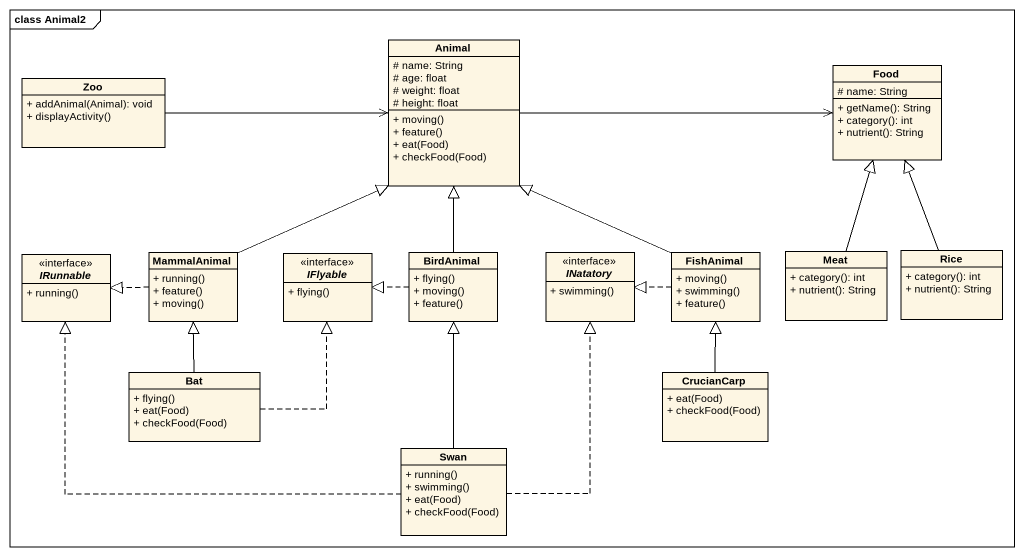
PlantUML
@startuml
mainframe class Animal2
hide circle
hide empty members
skinparam classAttributeIconSize 0
class Animal {
  # name: String
  # age: float
  # weight: float
  # height: float
  + moving()
  + feature()
  + eat(Food)
  + checkFood(Food)
}
class Zoo {
  + addAnimal(Animal): void
  + displayActivity()
}
class Food {
  # name: String
  + getName(): String
  + category(): int
  + nutrient(): String
}
interface IRunnable {
  + running()
}
class MammalAnimal {
  + running()
  + feature()
  + moving()
}
interface IFlyable {
  + flying()
}
class BirdAnimal {
  + flying()
  + moving()
  + feature()
}
interface INatatory {
  + swimming()
}
class FishAnimal {
  + moving()
  + swimming()
  + feature()
}
class Meat {
  + category(): int
  + nutrient(): String
}
class Rice {
  + category(): int
  + nutrient(): String
}
class Bat {
  + flying()
  + eat(Food)
  + checkFood(Food)
}
class CrucianCarp {
  + eat(Food)
  + checkFood(Food)
}
class Swan {
  + running()
  + swimming()
  + eat(Food)
  + checkFood(Food)
}
Animal -right-> Food
Zoo -right-> Animal
MammalAnimal -up-|> Animal
MammalAnimal .left.|> IRunnable
BirdAnimal -up-|> Animal
BirdAnimal .left.|> IFlyable
FishAnimal -up-|> Animal
FishAnimal .left.|> INatatory
Meat -up-|> Food
Rice -up-|> Food
Bat -up-|> MammalAnimal
Bat .up.|> IFlyable
CrucianCarp -up-|> FishAnimal
Swan .left.|> IRunnable
Swan -up-|> BirdAnimal
Swan .up.|> INatatory
@enduml
